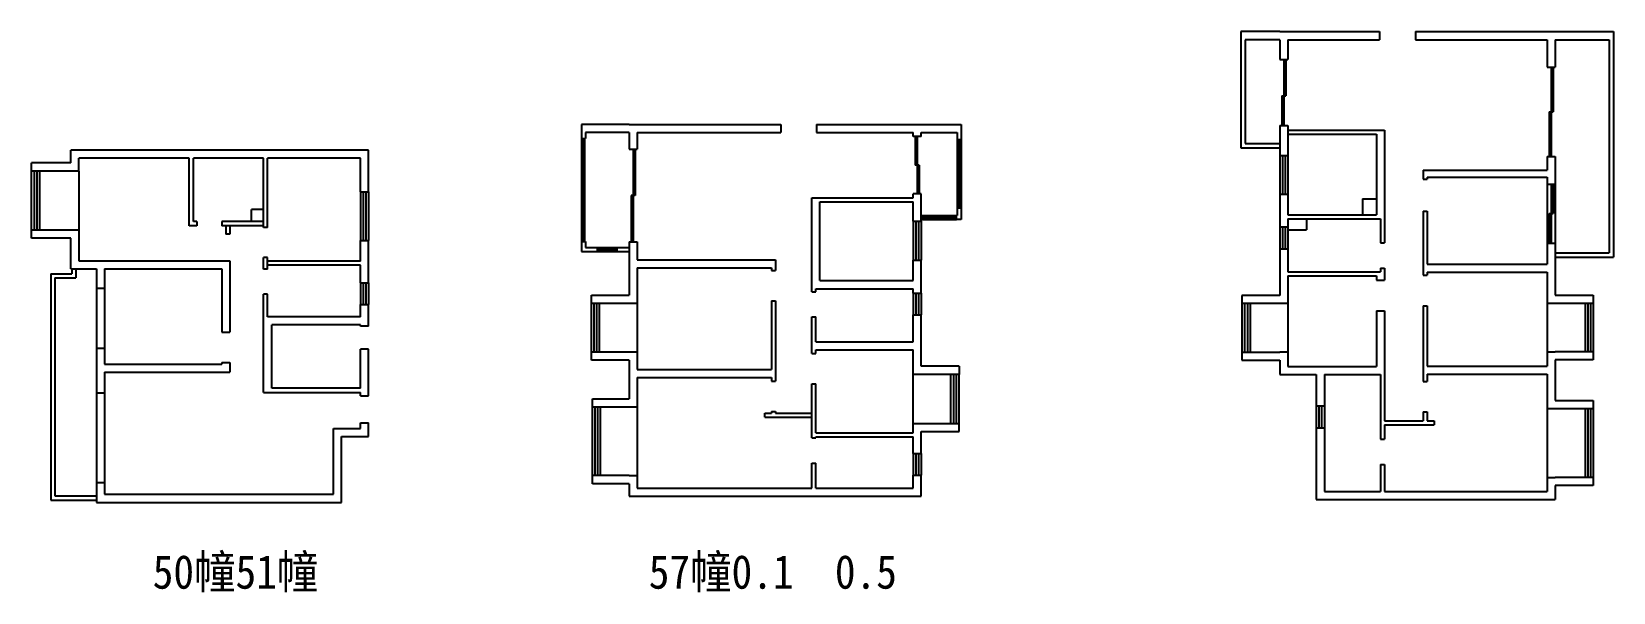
# Model space of a CAD drawing. Header units: millimetres. Extents: x 207737 to 293967, y -150247 to -126753.
# Drawn here: x 247120 to 293967, y -143371 to -126753 of the extents above; entities that cross this region are included whole.
import ezdxf

# ---------------------------------------------------------------- set-up
doc = ezdxf.new("R2010")
doc.units = ezdxf.units.MM
doc.header["$MEASUREMENT"] = 0
for name, color, linetype in [('A-土建墙（含管井、立管）', 6, 'Continuous'), ('A-窗', 2, 'Continuous'), ('P-活动物品', 51, 'Continuous')]:
    doc.layers.add(name, color=color, linetype=linetype)
doc.styles.add('chinese', font='simhei.ttf')

msp = doc.modelspace()

# ---------------------------------------------------------------- linework, layer by layer
at = {"layer": 'A-土建墙（含管井、立管）', "linetype": 'Continuous'}
for p, q in [((248280, -130644), (247120, -130644)), ((257100, -130264), (248280, -130264)), ((248280, -130644), (248280, -130264)), ((248520, -130884), (248520, -130504)), ((251790, -130504), (248520, -130504)), ((251790, -132504), (251790, -130504)), ((251910, -132384), (251910, -130504)), ((253990, -130504), (251910, -130504)), ((253990, -132554), (253990, -130504)), ((256860, -130504), (254110, -130504)), ((254110, -132554), (254110, -130504)), ((256860, -131504), (256860, -130504)), ((257100, -131504), (257100, -130264)), ((248520, -130884), (247120, -130884)), ((256860, -131504), (257100, -131504)), ((253990, -132024), (253630, -132024)), ((253630, -132384), (253630, -132024)), ((252010, -132504), (251790, -132504)), ((252010, -132384), (251910, -132384)), ((252010, -132384), (252010, -132504)), ((253990, -132384), (252750, -132384)), ((252750, -132384), (252750, -132504)), ((253990, -132504), (252750, -132504)), ((252870, -132504), (252870, -132754)), ((252990, -132504), (252990, -132754)), ((254110, -132554), (253990, -132554)), ((248520, -132634), (247120, -132634)), ((248280, -132874), (247120, -132874)), ((248280, -133784), (248280, -132874)), ((248520, -132634), (248520, -133544)), ((252990, -132754), (252870, -132754)), ((256860, -133554), (256860, -132944)), ((256860, -132944), (257100, -132944)), ((257100, -134194), (257100, -132944)), ((253990, -133794), (253990, -133444)), ((254110, -133444), (253990, -133444)), ((254110, -133794), (254110, -133444)), ((247690, -133934), (247690, -140634)), ((247690, -133934), (248310, -133934)), ((248280, -133784), (249040, -133784)), ((248310, -133784), (248310, -133934)), ((248430, -133784), (248430, -134054)), ((248520, -133544), (252990, -133544)), ((249040, -133784), (249040, -140704)), ((249280, -133784), (249280, -136604)), ((249280, -133784), (252750, -133784)), ((252750, -133784), (252750, -135664)), ((252990, -133544), (252990, -135664)), ((254110, -133794), (253990, -133794)), ((256860, -133554), (254110, -133554)), ((256860, -133674), (254110, -133674)), ((254110, -133794), (254110, -133794)), ((256860, -134194), (256860, -133674)), ((247810, -134054), (248430, -134054)), ((247810, -134054), (247810, -140514)), ((249280, -134364), (249040, -134364)), ((256860, -134194), (257100, -134194)), ((253990, -137444), (253990, -134534)), ((254110, -134534), (253990, -134534)), ((254110, -135204), (254110, -134534)), ((256860, -135204), (256860, -134844)), ((256860, -134844), (257100, -134844)), ((257100, -135484), (257100, -134844)), ((256860, -135204), (254110, -135204)), ((252750, -135664), (252990, -135664)), ((254230, -137324), (254230, -135444)), ((256860, -135444), (254230, -135444)), ((256860, -135484), (256860, -135444)), ((257100, -135484), (256860, -135484)), ((249280, -136144), (249040, -136144)), ((256860, -137324), (256860, -136164)), ((257100, -136164), (256860, -136164)), ((257100, -137544), (257100, -136164)), ((249280, -136604), (252750, -136604)), ((252750, -136554), (252990, -136554)), ((252750, -136554), (252750, -136604)), ((252990, -136554), (252990, -136844)), ((249280, -136844), (252990, -136844)), ((249280, -136844), (249280, -140464)), ((249280, -137464), (249040, -137464)), ((253990, -137444), (256860, -137444)), ((256860, -137324), (254230, -137324)), ((256860, -137544), (256860, -137444)), ((256860, -137544), (257100, -137544)), ((256060, -140464), (256060, -138514)), ((256060, -138514), (256860, -138514)), ((256860, -138514), (256860, -138344)), ((256860, -138344), (257100, -138344)), ((257100, -138754), (257100, -138344)), ((256300, -140704), (256300, -138754)), ((256300, -138754), (257100, -138754)), ((247810, -140514), (249040, -140514)), ((249280, -140124), (249040, -140124)), ((249280, -140464), (256060, -140464)), ((247690, -140634), (249040, -140634)), ((249040, -140704), (256300, -140704))]:
    msp.add_line(p, q, dxfattribs=at)
at = {"layer": 'A-土建墙（含管井、立管）', "color": 3, "linetype": 'Continuous'}
for p, q in [((247120, -132634), (247120, -130884)), ((247200, -132634), (247200, -130884)), ((247280, -132634), (247280, -130884)), ((247360, -132634), (247360, -130884))]:
    msp.add_line(p, q, dxfattribs=at)
at = {"layer": 'A-土建墙（含管井、立管）', "color": 6, "linetype": 'Continuous'}
msp.add_line((248520, -130884), (248520, -132634), dxfattribs=at)
at = {"layer": 'A-窗', "color": 6, "linetype": 'Continuous'}
for p, q in [((284087, -126753), (282937, -126753)), ((282937, -126753), (282937, -130193)), ((284087, -126753), (287037, -126753)), ((287037, -126753), (287037, -126993)), ((288107, -126753), (288107, -126993)), ((288107, -126753), (292247, -126753)), ((292247, -126753), (293967, -126753)), ((293967, -126753), (293967, -133433)), ((284087, -126993), (283057, -126993)), ((283057, -126993), (283057, -130073)), ((284087, -126993), (284087, -127583)), ((284327, -126993), (287037, -126993)), ((284327, -126993), (284327, -127583)), ((288107, -126993), (292007, -126993)), ((292007, -126993), (292007, -127803)), ((292247, -126993), (292247, -127803)), ((292247, -126993), (293847, -126993)), ((293847, -126993), (293847, -133313)), ((284087, -127583), (284327, -127583)), ((292007, -127803), (292247, -127803)), ((264819, -129502), (263409, -129502)), ((263409, -129502), (263409, -129917)), ((264819, -129742), (263529, -129742)), ((263529, -129742), (263529, -129917)), ((264819, -129502), (269309, -129502)), ((264819, -129742), (264819, -130232)), ((265059, -129742), (265059, -130232)), ((265059, -129742), (269309, -129742)), ((269309, -129502), (269309, -129742)), ((270369, -129502), (270369, -129742)), ((270369, -129502), (273469, -129502)), ((270369, -129742), (273229, -129742)), ((273229, -129862), (273229, -129742)), ((273469, -129502), (274649, -129502)), ((273469, -129742), (274529, -129742)), ((273469, -129862), (273469, -129742)), ((274529, -129742), (274529, -129957)), ((274649, -129502), (274649, -129957)), ((284087, -129533), (284327, -129533)), ((284087, -129533), (284087, -130423)), ((284327, -129533), (284327, -129993)), ((284327, -129673), (287187, -129673)), ((287187, -129673), (287187, -133013)), ((263409, -129917), (263529, -129917)), ((264819, -130232), (265059, -130232)), ((273469, -129862), (273229, -129862)), ((274649, -129957), (274529, -129957)), ((282937, -130193), (284087, -130193)), ((283057, -130073), (284087, -130073)), ((284327, -129793), (286947, -129793)), ((284327, -129993), (284327, -130423)), ((286947, -129793), (286947, -132183)), ((247120, -130884), (247120, -130644)), ((284087, -130423), (284327, -130423)), ((284087, -130423), (284087, -131573)), ((284327, -130423), (284327, -131573)), ((292007, -130453), (292247, -130453)), ((292007, -130453), (292007, -130863)), ((292247, -130453), (292247, -131273)), ((288337, -130863), (288337, -131123)), ((288337, -130863), (292007, -130863)), ((288337, -131123), (288457, -131123)), ((288457, -131063), (292007, -131063)), ((288457, -131063), (288457, -131123)), ((292007, -131063), (292007, -131273)), ((256860, -131504), (256860, -132944)), ((257100, -131504), (257100, -132944)), ((273229, -131682), (273229, -131562)), ((273469, -131562), (273229, -131562)), ((273469, -132372), (273469, -131562)), ((284087, -131573), (284327, -131573)), ((284087, -131573), (284087, -132543)), ((284327, -131573), (284327, -132183)), ((292007, -131273), (292247, -131273)), ((270229, -131682), (273229, -131682)), ((270229, -134132), (270229, -131682)), ((270469, -131802), (273229, -131802)), ((270469, -134132), (270469, -131802)), ((273229, -132372), (273229, -131802)), ((274649, -131987), (274529, -131987)), ((274529, -131987), (274529, -132202)), ((274649, -131987), (274649, -132322)), ((286537, -131713), (286537, -132183)), ((286537, -131713), (286947, -131713)), ((288337, -132073), (288457, -132073)), ((288337, -132073), (288337, -133883)), ((288457, -132073), (288457, -133643)), ((273229, -132372), (273469, -132372)), ((273229, -132372), (273229, -133522)), ((273489, -132202), (273469, -132202)), ((273489, -132322), (273469, -132322)), ((273469, -132372), (273469, -133522)), ((273489, -132322), (273489, -132202)), ((274529, -132202), (274509, -132202)), ((274509, -132322), (274509, -132202)), ((274649, -132322), (274509, -132322)), ((284087, -132543), (284327, -132543)), ((284087, -132543), (284087, -133193)), ((284327, -132183), (286947, -132183)), ((284327, -132303), (287067, -132303)), ((284327, -132303), (284327, -132543)), ((284327, -132543), (284327, -133193)), ((284877, -132303), (284877, -132623)), ((287067, -132303), (287067, -133013)), ((247120, -132874), (247120, -132634)), ((263409, -132977), (263529, -132977)), ((263409, -132977), (263409, -133272)), ((263529, -132977), (263529, -133152)), ((264819, -132982), (265059, -132982)), ((264819, -132982), (264819, -134562)), ((265059, -132982), (265059, -133512)), ((284327, -132623), (284877, -132623)), ((287067, -133013), (287187, -133013)), ((292007, -133023), (292247, -133023)), ((292007, -133023), (292007, -133643)), ((292247, -133023), (292247, -134563)), ((263409, -133272), (263884, -133272)), ((263529, -133152), (263884, -133152)), ((263884, -133272), (263884, -133152)), ((264464, -133272), (264464, -133152)), ((264464, -133152), (264819, -133152)), ((264464, -133272), (264819, -133272)), ((265059, -133512), (269149, -133512)), ((269149, -133512), (269149, -133832)), ((284087, -133193), (284327, -133193)), ((284087, -133193), (284087, -134573)), ((284327, -133193), (284327, -133873)), ((292247, -133313), (293847, -133313)), ((292247, -133433), (293967, -133433)), ((265059, -133752), (269029, -133752)), ((265059, -133752), (265059, -136762)), ((269029, -133752), (269029, -133832)), ((269029, -133832), (269149, -133832)), ((273229, -134132), (273229, -133522)), ((273229, -133522), (273469, -133522)), ((273469, -134502), (273469, -133522)), ((284327, -133873), (287067, -133873)), ((287067, -133763), (287187, -133763)), ((287067, -133763), (287067, -133873)), ((287187, -133763), (287187, -133873)), ((287187, -133873), (287187, -134123)), ((288337, -133883), (288337, -133973)), ((288337, -133973), (288457, -133973)), ((288457, -133643), (292007, -133643)), ((288457, -133883), (292007, -133883)), ((288457, -133883), (288457, -133973)), ((292007, -133883), (292007, -136663)), ((256860, -134194), (256860, -134844)), ((257100, -134194), (257100, -134844)), ((270229, -134462), (270229, -134132)), ((270349, -134372), (273229, -134372)), ((270349, -134462), (270349, -134372)), ((270469, -134132), (273229, -134132)), ((273229, -134502), (273229, -134372)), ((284327, -133993), (286947, -133993)), ((284327, -133993), (284327, -134193)), ((284327, -134193), (284327, -136673)), ((286947, -133993), (286947, -134123)), ((286947, -134123), (287187, -134123)), ((263699, -134562), (264819, -134562)), ((263699, -134802), (263699, -134562)), ((263699, -134802), (265059, -134802)), ((269029, -134732), (269149, -134732)), ((269029, -134732), (269029, -136762)), ((269029, -134732), (269029, -136762)), ((269149, -134732), (269149, -137112)), ((270229, -134462), (270349, -134462)), ((273229, -134502), (273469, -134502)), ((273229, -134502), (273229, -135142)), ((273469, -134502), (273469, -135142)), ((284087, -134573), (282967, -134573)), ((282967, -134573), (282967, -134813)), ((284087, -134813), (282967, -134813)), ((284327, -134813), (284087, -134813)), ((288337, -134883), (288457, -134883)), ((288337, -134883), (288337, -136663)), ((288457, -134883), (288457, -136663)), ((292007, -134803), (292247, -134803)), ((292247, -134563), (293367, -134563)), ((292247, -134803), (293367, -134803)), ((293367, -134563), (293367, -134803)), ((270229, -136292), (270229, -135202)), ((270229, -135202), (270349, -135202)), ((270349, -135942), (270349, -135202)), ((273229, -135942), (273229, -135142)), ((273229, -135142), (273469, -135142)), ((273469, -136672), (273469, -135142)), ((286947, -135023), (287187, -135023)), ((286947, -135023), (286947, -136673)), ((287187, -135023), (287187, -136903)), ((265059, -136252), (263699, -136252)), ((263699, -136492), (263699, -136252)), ((270229, -136292), (270349, -136292)), ((270349, -135942), (273229, -135942)), ((270349, -136182), (273229, -136182)), ((270349, -136292), (270349, -136182)), ((273229, -138642), (273229, -136182)), ((282967, -136253), (282967, -136493)), ((282967, -136253), (284087, -136253)), ((284327, -136253), (284087, -136253)), ((292007, -136243), (292247, -136243)), ((293367, -136243), (292247, -136243)), ((293367, -136243), (293367, -136483)), ((264819, -136492), (263699, -136492)), ((264819, -136492), (264819, -137632)), ((265059, -136762), (269029, -136762)), ((274589, -136672), (273469, -136672)), ((274589, -136672), (274589, -136912)), ((282967, -136493), (284087, -136493)), ((284087, -136493), (284087, -136913)), ((284327, -136673), (286947, -136673)), ((288337, -136663), (288337, -137123)), ((288457, -136663), (292007, -136663)), ((293367, -136483), (292247, -136483)), ((292247, -136483), (292247, -137683)), ((265059, -137002), (269029, -137002)), ((265059, -137002), (265059, -140282)), ((269029, -137002), (269029, -137112)), ((269029, -137112), (269149, -137112)), ((270229, -138792), (270229, -137192)), ((270229, -137192), (270349, -137192)), ((270349, -138642), (270349, -137192)), ((274589, -136912), (273229, -136912)), ((284087, -136913), (285167, -136913)), ((285167, -136913), (285167, -137843)), ((285407, -136913), (285407, -137843)), ((285407, -136913), (287067, -136913)), ((287067, -136913), (287067, -138833)), ((287187, -136903), (287187, -138283)), ((288337, -137123), (288457, -137123)), ((288457, -136903), (292007, -136903)), ((288457, -136903), (288457, -137123)), ((292007, -136903), (292007, -140383)), ((263729, -137632), (264819, -137632)), ((263729, -137872), (263729, -137632)), ((292247, -137683), (293367, -137683)), ((293367, -137683), (293367, -137923)), ((263729, -137872), (264819, -137872)), ((264819, -137872), (265059, -137872)), ((268839, -138182), (268839, -138062)), ((268839, -138062), (269029, -138062)), ((268839, -138182), (270229, -138182)), ((269029, -138012), (269149, -138012)), ((269029, -138012), (269029, -138062)), ((269149, -138012), (269149, -138062)), ((269149, -138062), (270229, -138062)), ((285167, -137843), (285407, -137843)), ((288337, -138023), (288457, -138023)), ((288337, -138023), (288337, -138283)), ((288457, -138023), (288457, -138283)), ((292007, -137923), (292247, -137923)), ((292247, -137923), (293367, -137923)), ((270349, -138642), (273229, -138642)), ((273229, -138362), (274589, -138362)), ((273469, -139252), (273469, -138602)), ((273469, -138602), (274589, -138602)), ((274589, -138602), (274589, -138362)), ((285167, -138493), (285407, -138493)), ((285167, -138493), (285167, -140623)), ((285407, -138493), (285407, -140383)), ((287187, -138283), (288337, -138283)), ((287187, -138403), (288657, -138403)), ((287187, -138403), (287187, -138833)), ((288457, -138283), (288657, -138283)), ((288657, -138283), (288657, -138403)), ((270229, -138792), (270349, -138792)), ((270349, -138762), (273229, -138762)), ((270349, -138792), (270349, -138762)), ((273229, -139252), (273229, -138762)), ((287067, -138833), (287187, -138833)), ((270229, -140282), (270229, -139542)), ((270229, -139542), (270349, -139542)), ((270349, -140282), (270349, -139542)), ((273229, -139252), (273469, -139252)), ((273229, -139252), (273229, -139902)), ((273469, -139252), (273469, -139902)), ((287067, -139583), (287187, -139583)), ((287067, -139583), (287067, -140383)), ((287187, -139583), (287187, -140383)), ((264819, -139912), (263729, -139912)), ((263729, -140152), (263729, -139912)), ((264819, -139912), (265059, -139912)), ((273229, -140282), (273229, -139902)), ((273229, -139902), (273469, -139902)), ((273469, -140522), (273469, -139902)), ((292007, -139963), (292247, -139963)), ((293367, -139963), (292247, -139963)), ((293367, -139963), (293367, -140203)), ((264819, -140152), (263729, -140152)), ((264819, -140152), (264819, -140522)), ((264819, -140522), (273469, -140522)), ((265059, -140282), (270229, -140282)), ((270349, -140282), (273229, -140282)), ((285407, -140383), (287067, -140383)), ((287187, -140383), (292007, -140383)), ((293367, -140203), (292247, -140203)), ((292247, -140203), (292247, -140623)), ((285167, -140623), (292247, -140623))]:
    msp.add_line(p, q, dxfattribs=at)
at = {"layer": 'A-窗', "color": 2, "linetype": 'Continuous'}
for p, q in [((284207, -127583), (284207, -129533)), ((284267, -127583), (284267, -128658)), ((292127, -127803), (292127, -130453)), ((292187, -127803), (292187, -129128)), ((284147, -128658), (284147, -129533)), ((284147, -128658), (284267, -128658)), ((292067, -129128), (292067, -130453)), ((292067, -129128), (292187, -129128)), ((263409, -129917), (263409, -132977)), ((263439, -129917), (263439, -132977)), ((263469, -129917), (263469, -132977)), ((263469, -129917), (263469, -132977)), ((263499, -129917), (263499, -132977)), ((264939, -130232), (264939, -132982)), ((264999, -130232), (264999, -131607)), ((273289, -129862), (273289, -130712)), ((273349, -129862), (273349, -131562)), ((274529, -129957), (274529, -131987)), ((274569, -129957), (274569, -131987)), ((274609, -129957), (274609, -131987)), ((274649, -129957), (274649, -131987)), ((284167, -130423), (284167, -131573)), ((284247, -130423), (284247, -131573)), ((273409, -130712), (273289, -130712)), ((273409, -130712), (273409, -131562)), ((264879, -131607), (264879, -132982)), ((264999, -131607), (264879, -131607)), ((292127, -131273), (292127, -133023)), ((292187, -131273), (292187, -132148)), ((273309, -132372), (273309, -133522)), ((273389, -132372), (273389, -133522)), ((273489, -132202), (274509, -132202)), ((273489, -132242), (274509, -132242)), ((273489, -132282), (274509, -132282)), ((273489, -132322), (274509, -132322)), ((284167, -132543), (284167, -133193)), ((284247, -132543), (284247, -133193)), ((292067, -132148), (292067, -133023)), ((292067, -132148), (292187, -132148)), ((263884, -133152), (264464, -133152)), ((263884, -133192), (264464, -133192)), ((263884, -133232), (264464, -133232)), ((263884, -133272), (264464, -133272)), ((273309, -134502), (273309, -135142)), ((273389, -134502), (273389, -135142)), ((282967, -134813), (282967, -136253)), ((283047, -134813), (283047, -136253)), ((283127, -134813), (283127, -136253)), ((283207, -134813), (283207, -136253)), ((293127, -134803), (293127, -136243)), ((293207, -134803), (293207, -136243)), ((293287, -134803), (293287, -136243)), ((293367, -134803), (293367, -136243)), ((285167, -137843), (285167, -138493)), ((285247, -137843), (285247, -138493)), ((285327, -137843), (285327, -138493)), ((285407, -137843), (285407, -138493)), ((293127, -137923), (293127, -139963)), ((293207, -137923), (293207, -139963)), ((293287, -137923), (293287, -139963)), ((293367, -137923), (293367, -139963)), ((273309, -139252), (273309, -139902)), ((273389, -139252), (273389, -139902))]:
    msp.add_line(p, q, dxfattribs=at)
at = {"layer": 'A-窗', "linetype": 'Continuous'}
for p, q in [((256940, -131504), (256940, -132944)), ((257020, -131504), (257020, -132944)), ((256940, -134194), (256940, -134844)), ((257020, -134194), (257020, -134844))]:
    msp.add_line(p, q, dxfattribs=at)
at = {"layer": 'A-窗', "color": 251, "linetype": 'Continuous'}
for p, q in [((292007, -131273), (292007, -133023)), ((292247, -131273), (292247, -133023))]:
    msp.add_line(p, q, dxfattribs=at)
at = {"layer": 'A-窗', "color": 3, "linetype": 'Continuous'}
for p, q in [((263699, -136252), (263699, -134802)), ((263779, -136252), (263779, -134802)), ((263859, -136252), (263859, -134802)), ((263939, -136252), (263939, -134802)), ((274349, -138362), (274349, -136912)), ((274429, -138362), (274429, -136912)), ((274509, -138362), (274509, -136912)), ((274589, -138362), (274589, -136912)), ((263729, -139912), (263729, -137872)), ((263809, -139912), (263809, -137872)), ((263889, -139912), (263889, -137872)), ((263969, -139912), (263969, -137872))]:
    msp.add_line(p, q, dxfattribs=at)

# ---------------------------------------------------------------- texts
at = {"layer": 'P-活动物品', "style": 'chinese', "width": 0.9}
for s, p in [('50幢51幢', (250706, -143262, 0)), ('57幢0.1  0.5', (265397, -143262, 0))]:
    msp.add_text(s, height=1000, dxfattribs=at).set_placement(p)

doc.saveas('drawing.dxf')
